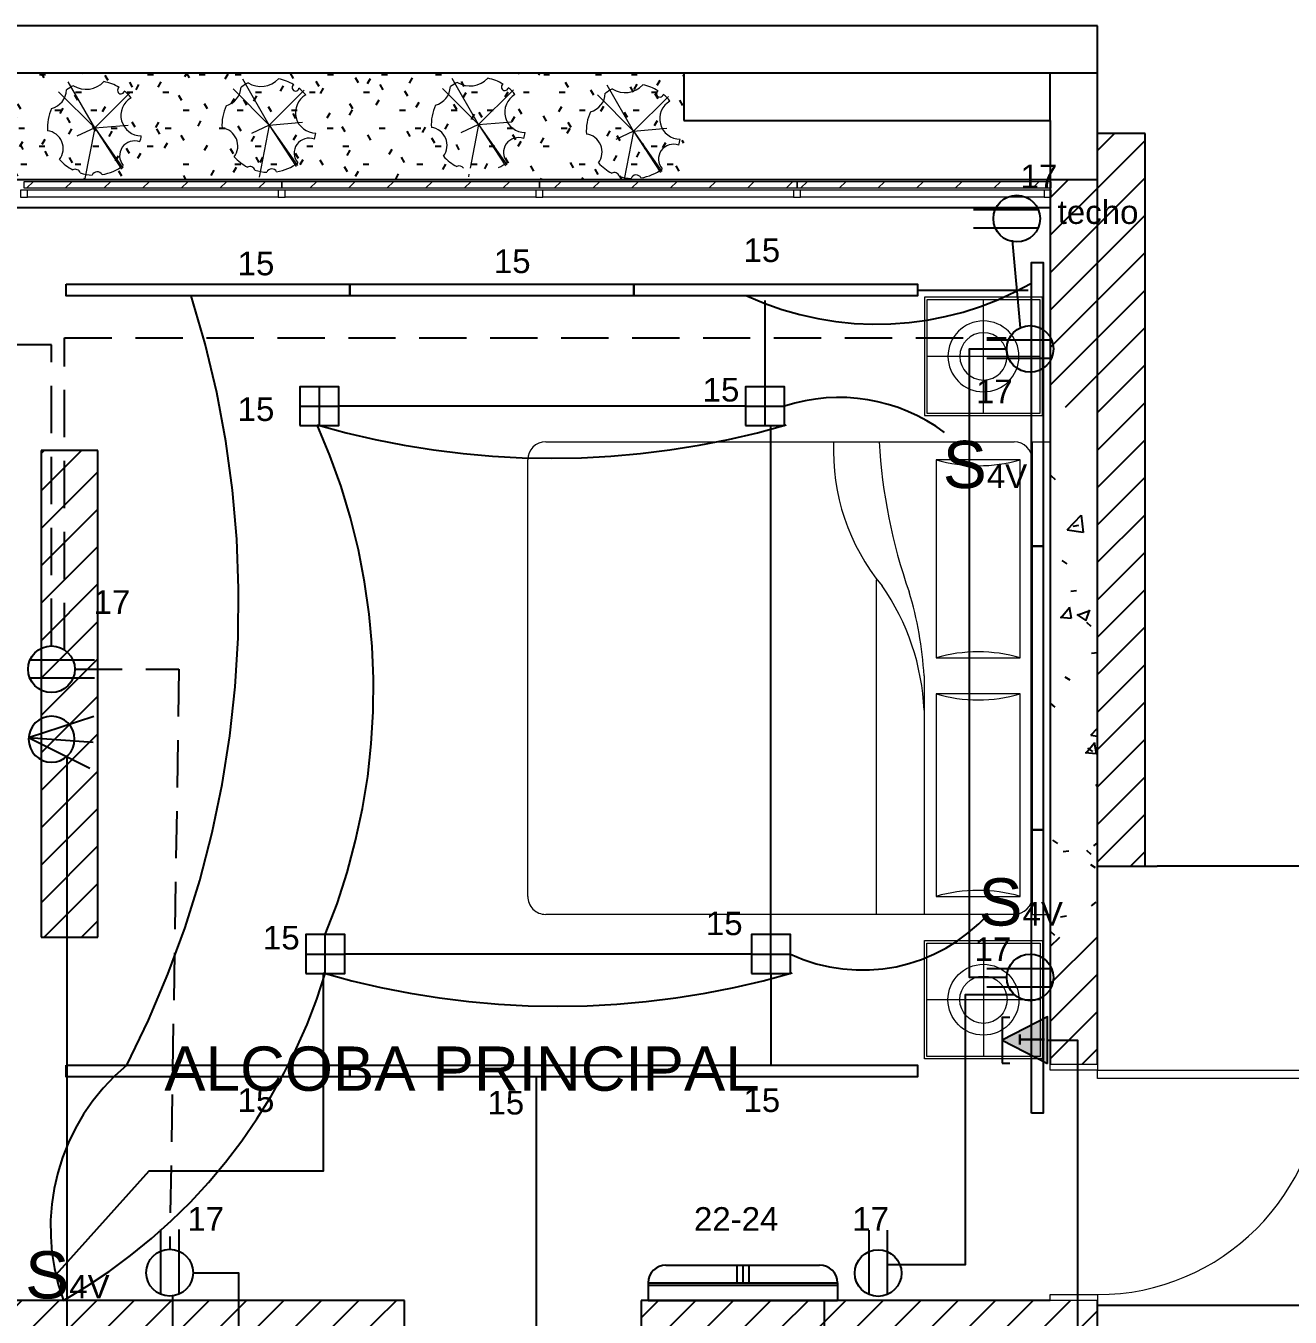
# Model space of a CAD drawing. Header units: inches. Extents: x 131 to 82119, y 71 to 16923.
# Drawn here: x 324.47 to 329.81, y 172.3 to 177.76 of the extents above; entities that cross this region are included whole.
import ezdxf
from ezdxf.enums import TextEntityAlignment as Align

# ---------------------------------------------------------------- set-up
doc = ezdxf.new("R2010")
doc.units = ezdxf.units.IN
doc.header["$MEASUREMENT"] = 0
doc.linetypes.add('HIDDEN', pattern=[9.525, 6.35, -3.175])
doc.linetypes.add('PISO', pattern=[0.3, 0.2, -0.1])
for name, color, linetype, lineweight in [('A-DOOR-____-MCUT', 31, 'Continuous', 18), ('A-DOOR-____-OTLN', 31, 'Continuous', 18), ('A-DOOR-FRAM-MCUT', 31, 'Continuous', 18), ('A-GLAZ-CURT-MCUT', 52, 'Continuous', 18), ('A-GLAZ-CURT-OTLN', 52, 'Continuous', 18), ('A-GLAZ-CWMG-MCUT', 51, 'Continuous', 18), ('A-GLAZ-CWMG-OTLN', 51, 'Continuous', 18), ('DUCTO-PARED O TECHO', 7, 'Continuous', 25), ('DUCTO-PISO', 7, 'PISO', 25), ('I-FURN-____-OTLN', 30, 'Continuous', 18), ('L-PLNT-____-OTLN', 71, 'Continuous', 18), ('RED-TELEFONO', 240, 'TELEFONO', 25), ('RED-TELEVISION', 84, 'TELEVISION', 25), ('RED-TELEVISIÓN', 84, 'TELEVISION', 25), ('RED-TELÉFONO', 240, 'TELEFONO', 25), ('SIMBOLOGIA', 150, 'Continuous', 25), ('SIMBOLOGÍA', 150, 'Continuous', 25)]:
    doc.layers.add(name, color=color, linetype=linetype, lineweight=lineweight)
for name, color, linetype in [('Arquitectonico', 253, 'Continuous'), ('INTERRUPTORES', 6, 'Continuous'), ('LAMPARAS', 20, 'Continuous'), ('Retorno', 5, 'HIDDEN')]:
    doc.layers.add(name, color=color, linetype=linetype)
doc.styles.add('Arial_2', font='arial.ttf', dxfattribs={"height": 0.089295})
doc.styles.add('ROMANS', font='romans.shx', dxfattribs={"width": 0.625})
doc.styles.get("Standard").update_dxf_attribs({"font": 'arial.ttf'})
doc.linetypes.add('TELEFONO', pattern='A,0.32,-0.12,["TEL",Standard,S=0.065,R=0,X=-0.065,Y=-0.0325],-0.14', length=0.58)
doc.linetypes.add('TELEVISION', pattern='A,0.32,-0.13,["TV",Standard,S=0.065,R=0,X=-0.065,Y=-0.0325],-0.13', length=0.58)
pattern_1 = [(45, (332.12192, 174.97212), (-0.079196, 0.079196), [])]

# ---------------------------------------------------------------- blocks, each defined once
blk = doc.blocks.new('System Panel - Glazed-1951075-ARQ-P2')
at = {"layer": 'A-GLAZ-CURT-OTLN'}
h = blk.add_hatch(dxfattribs=at)
h.set_pattern_fill('FP_15', color=8, style=0, pattern_type=2)
h.set_pattern_definition([(43.278, (7.056, -2.278), (-0.0767804, 0.08154), [])])
h.paths.add_polyline_path([(-0.5449, 0.0245), (0.5449, 0.0245), (0.5449, 0.0495), (-0.5449, 0.0495)], flags=0)
at = {"layer": 'A-GLAZ-CURT-MCUT'}
for p, q in [((0.5449, 0.0495), (-0.5449, 0.0495)), ((-0.5449, 0.0495), (-0.5449, 0.0245)), ((-0.5449, 0.0245), (0.5449, 0.0245)), ((0.5449, 0.0245), (0.5449, 0.0495))]:
    blk.add_line(p, q, dxfattribs=at)
blk = doc.blocks.new('System Panel - Glazed-V8-ARQ-P2')
at = {"layer": 'A-GLAZ-CURT-OTLN'}
h = blk.add_hatch(dxfattribs=at)
h.set_pattern_fill('FP_16', color=8, style=0, pattern_type=2)
h.set_pattern_definition([(43.278, (5.966, -2.278), (-0.0767804, 0.08154), [])])
h.paths.add_polyline_path([(-0.5449, 0.0245), (0.5449, 0.0245), (0.5449, 0.0495), (-0.5449, 0.0495)], flags=0)
at = {"layer": 'A-GLAZ-CURT-MCUT'}
for p, q in [((0.5449, 0.0495), (-0.5449, 0.0495)), ((-0.5449, 0.0495), (-0.5449, 0.0245)), ((-0.5449, 0.0245), (0.5449, 0.0245)), ((0.5449, 0.0245), (0.5449, 0.0495))]:
    blk.add_line(p, q, dxfattribs=at)
blk = doc.blocks.new('System Panel - Glazed-V9-ARQ-P2')
at = {"layer": 'A-GLAZ-CURT-OTLN'}
h = blk.add_hatch(dxfattribs=at)
h.set_pattern_fill('FP_17', color=8, style=0, pattern_type=2)
h.set_pattern_definition([(43.278, (4.876, -2.278), (-0.0767804, 0.08154), [])])
h.paths.add_polyline_path([(-0.5449, 0.0245), (0.5449, 0.0245), (0.5449, 0.0495), (-0.5449, 0.0495)], flags=0)
at = {"layer": 'A-GLAZ-CURT-MCUT'}
for p, q in [((0.5449, 0.0495), (-0.5449, 0.0495)), ((-0.5449, 0.0495), (-0.5449, 0.0245)), ((-0.5449, 0.0245), (0.5449, 0.0245)), ((0.5449, 0.0245), (0.5449, 0.0495))]:
    blk.add_line(p, q, dxfattribs=at)
blk = doc.blocks.new('System Panel - Glazed-V10-ARQ-P2')
at = {"layer": 'A-GLAZ-CURT-OTLN'}
h = blk.add_hatch(dxfattribs=at)
h.set_pattern_fill('FP_18', color=8, style=0, pattern_type=2)
h.set_pattern_definition([(43.278, (3.794, -2.278), (-0.0767804, 0.08154), [])])
h.paths.add_polyline_path([(-0.5374, 0.0245), (0.5374, 0.0245), (0.5374, 0.0495), (-0.5374, 0.0495)], flags=0)
at = {"layer": 'A-GLAZ-CURT-MCUT'}
for p, q in [((0.5374, 0.0495), (-0.5374, 0.0495)), ((-0.5374, 0.0495), (-0.5374, 0.0245)), ((-0.5374, 0.0245), (0.5374, 0.0245)), ((0.5374, 0.0245), (0.5374, 0.0495))]:
    blk.add_line(p, q, dxfattribs=at)
blk = doc.blocks.new('Puertas Revit Lisas - 1_00 x 2_70-1624332-ARQ-P2')
at = {"layer": 'A-DOOR-____-MCUT'}
for p, q in [((0.44, -0.096825), (0.475, -0.096825)), ((0.44, -1.046825), (0.44, -0.096825)), ((0.475, -0.096825), (0.475, -1.046825)), ((0.475, -1.046825), (0.44, -1.046825))]:
    blk.add_line(p, q, dxfattribs=at)
at = {"layer": 'A-DOOR-____-OTLN'}
blk.add_arc((0.475, -0.096825), 0.95, 180, 270, dxfattribs=at)
at = {"layer": 'A-DOOR-FRAM-MCUT'}
for p, q in [((-0.5, 0.103175), (-0.475, 0.103175)), ((-0.5, -0.096825), (-0.5, 0.103175)), ((-0.475, 0.103175), (-0.475, -0.096825)), ((0.475, 0.103175), (0.5, 0.103175)), ((0.475, -0.096825), (0.475, 0.103175)), ((0.5, 0.103175), (0.5, -0.096825)), ((-0.475, -0.096825), (-0.5, -0.096825)), ((0.5, -0.096825), (0.475, -0.096825))]:
    blk.add_line(p, q, dxfattribs=at)
blk = doc.blocks.new('M_RPC Plant - Tropical - Agave - 0_45 Meters-752007-ARQ-P2')
at = {"layer": 'L-PLNT-____-OTLN'}
for q in [(-0.1121, 0.1907), (-0.1531, 0.1496), (0.1474, 0.1437), (0.1412, 0.0087), (-0.0755, -0.0388), (-0.0429, -0.2245), (0.1136, -0.1784), (0.1196, -0.1743)]:
    blk.add_line((0.0001, -0.0036), q, dxfattribs=at)
for centre, radius, start, end in [((0.0001, -0.0036), 0.2, 116.6696, 126.6487), ((-0.0359, 0.2628), 0.1029, 238.4657, 316.9123), ((0.0001, -0.0036), 0.2, 58.808, 78.7084), ((0.1112, 0.1551), 0.0145, 121.2967, 348.7033), ((-0.2035, 0.1601), 0.0842, 284.5761, 357.8078), ((0.1972, 0.0492), 0.0863, 119.9838, 270.0162), ((0.0001, -0.0036), 0.2, 39.648, 51.192), ((0.0001, -0.0036), 0.2, 155.7352, 183.4024), ((-0.21, -0.0919), 0.0771, 323.3668, 82.226), ((0.0001, -0.0036), 0.2, 342.7424, 350.352), ((0.1685, -0.1215), 0.0628, 68.9276, 221.0724), ((0.0001, -0.0036), 0.2, 222.1904, 242.6209), ((0.0001, -0.0036), 0.2, 279.0058, 307.2576), ((-0.0817, -0.2008), 0.0221, 17.3648, 117.5876), ((0.0001, -0.0036), 0.2, 252.3315, 266.9942), ((0.011, -0.212), 0.0231, 28.1518, 157.8482)]:
    blk.add_arc(centre, radius, start, end, dxfattribs=at)
blk = doc.blocks.new('M_RPC Plant - Tropical - Agave - 0_45 Meters-V15-ARQ-P2')
at = {"layer": 'L-PLNT-____-OTLN'}
for q in [(-0.1121, 0.1907), (-0.1531, 0.1496), (0.1474, 0.1437), (0.1412, 0.0087), (-0.0755, -0.0388), (-0.0393, -0.206), (0.1136, -0.1784), (0.1196, -0.1743)]:
    blk.add_line((0.0001, -0.0036), q, dxfattribs=at)
for centre, radius, start, end in [((0.0001, -0.0036), 0.2, 116.6696, 126.6487), ((-0.0359, 0.2628), 0.1029, 238.4657, 316.9123), ((0.0001, -0.0036), 0.2, 58.808, 78.7084), ((0.1112, 0.1551), 0.0145, 121.2967, 348.7033), ((-0.2035, 0.1601), 0.0842, 284.5761, 357.8078), ((0.1972, 0.0492), 0.0863, 119.9838, 270.0162), ((0.0001, -0.0036), 0.2, 39.648, 51.192), ((0.0001, -0.0036), 0.2, 155.7352, 183.4024), ((-0.21, -0.0919), 0.0771, 323.3668, 82.226), ((0.0001, -0.0036), 0.2, 342.7424, 350.352), ((0.1685, -0.1215), 0.0628, 68.9276, 221.0724), ((0.0001, -0.0036), 0.2, 222.1904, 242.6209), ((0.0001, -0.0036), 0.2, 279.0058, 307.2576), ((-0.0817, -0.2008), 0.0221, 17.3648, 117.5876), ((0.0001, -0.0036), 0.2, 252.3315, 266.9942), ((0.011, -0.212), 0.0231, 28.1518, 157.8482)]:
    blk.add_arc(centre, radius, start, end, dxfattribs=at)
blk = doc.blocks.new('M_RPC Plant - Tropical - Agave - 0_45 Meters-V16-ARQ-P2')
at = {"layer": 'L-PLNT-____-OTLN'}
for p, q in [((0.0001, -0.0036), (-0.1121, 0.1907)), ((0.0001, -0.0036), (-0.1531, 0.1496)), ((0.0001, -0.0036), (0.1474, 0.1437)), ((0.0001, -0.0036), (0.1412, 0.0087)), ((0.0001, -0.0036), (-0.0755, -0.0388)), ((0.0001, -0.0036), (-0.0358, -0.1883)), ((0.0001, -0.0036), (0.1136, -0.1784)), ((0.0001, -0.0036), (0.1196, -0.1743)), ((-0.0407, -0.2134), (-0.0429, -0.2245))]:
    blk.add_line(p, q, dxfattribs=at)
for centre, radius, start, end in [((0.0001, -0.0036), 0.2, 116.6696, 126.6487), ((-0.0359, 0.2628), 0.1029, 238.4657, 316.9123), ((0.0001, -0.0036), 0.2, 58.808, 78.7084), ((0.1112, 0.1551), 0.0145, 121.2967, 348.7033), ((-0.2035, 0.1601), 0.0842, 284.5761, 357.8078), ((0.1972, 0.0492), 0.0863, 119.9838, 270.0162), ((0.0001, -0.0036), 0.2, 39.648, 51.192), ((0.0001, -0.0036), 0.2, 155.7352, 183.4024), ((-0.21, -0.0919), 0.0771, 323.3668, 82.226), ((0.0001, -0.0036), 0.2, 342.7424, 350.352), ((0.1685, -0.1215), 0.0628, 68.9276, 221.0724), ((0.0001, -0.0036), 0.2, 222.1904, 242.6209), ((0.0001, -0.0036), 0.2, 294.7565, 307.2576), ((-0.0817, -0.2008), 0.0221, 33.4312, 117.5876)]:
    blk.add_arc(centre, radius, start, end, dxfattribs=at)
blk = doc.blocks.new('Rectangular Mullion - 30mm Square-1951077-ARQ-P2')
at = {"layer": 'A-GLAZ-CWMG-MCUT'}
for p, q in [((-0.03, 0.015), (0, 0.015)), ((-0.03, -0.015), (-0.03, 0.015)), ((0, 0.015), (0, -0.015)), ((0, -0.015), (-0.03, -0.015))]:
    blk.add_line(p, q, dxfattribs=at)
blk = doc.blocks.new('Rectangular Mullion - 30mm Square-1951071-ARQ-P2')
at = {"layer": 'A-GLAZ-CWMG-OTLN'}
h = blk.add_hatch(dxfattribs=at)
h.set_pattern_fill('FP_26', color=8, style=0, pattern_type=2)
h.set_pattern_definition([(316.722, (7.601, 2.278), (0.0767804, 0.08154), [])])
h.paths.add_polyline_path([(-0.015, 0.015), (0.015, 0.015), (0.015, -0.015), (-0.015, -0.015)], flags=0)
at = {"layer": 'A-GLAZ-CWMG-MCUT'}
for p, q in [((-0.015, 0.015), (0.015, 0.015)), ((-0.015, -0.015), (-0.015, 0.015)), ((0.015, 0.015), (0.015, -0.015)), ((0.015, -0.015), (-0.015, -0.015))]:
    blk.add_line(p, q, dxfattribs=at)
blk = doc.blocks.new('Rectangular Mullion - 30mm Square-V19-ARQ-P2')
at = {"layer": 'A-GLAZ-CWMG-MCUT'}
for p, q in [((-0.015, 0.015), (0.015, 0.015)), ((-0.015, -0.015), (-0.015, 0.015)), ((0.015, 0.015), (0.015, -0.015)), ((0.015, -0.015), (-0.015, -0.015))]:
    blk.add_line(p, q, dxfattribs=at)
blk = doc.blocks.new('Rectangular Mullion - 30mm Square-V20-ARQ-P2')
at = {"layer": 'A-GLAZ-CWMG-MCUT'}
for p, q in [((-0.015, 0.015), (0.015, 0.015)), ((-0.015, -0.015), (-0.015, 0.015)), ((0.015, 0.015), (0.015, -0.015)), ((0.015, -0.015), (-0.015, -0.015))]:
    blk.add_line(p, q, dxfattribs=at)
blk = doc.blocks.new('Rectangular Mullion - 30mm Square-V21-ARQ-P2')
at = {"layer": 'A-GLAZ-CWMG-OTLN'}
h = blk.add_hatch(dxfattribs=at)
h.set_pattern_fill('FP_27', color=8, style=0, pattern_type=2)
h.set_pattern_definition([(316.722, (4.332, 2.278), (0.0767804, 0.08154), [])])
h.paths.add_polyline_path([(-0.015, 0.015), (0.015, 0.015), (0.015, -0.015), (-0.015, -0.015)], flags=0)
at = {"layer": 'A-GLAZ-CWMG-MCUT'}
for p, q in [((-0.015, 0.015), (0.015, 0.015)), ((-0.015, -0.015), (-0.015, 0.015)), ((0.015, 0.015), (0.015, -0.015)), ((0.015, -0.015), (-0.015, -0.015))]:
    blk.add_line(p, q, dxfattribs=at)
blk = doc.blocks.new('Rectangular Mullion - 30mm Square-1951072-ARQ-P2')
at = {"layer": 'A-GLAZ-CWMG-OTLN'}
for p, q in [((-6.5921, 2.0961), (-7.6514, 2.0642)), ((-6.5912, 2.0661), (-7.6505, 2.0342))]:
    blk.add_line(p, q, dxfattribs=at)
blk = doc.blocks.new('Rectangular Mullion - 30mm Square-1951070-ARQ-P2')
at = {"layer": 'A-GLAZ-CWMG-OTLN'}
for p, q in [((-7.6814, 2.0633), (-8.7107, 2.0324)), ((-7.6805, 2.0333), (-8.7098, 2.0024))]:
    blk.add_line(p, q, dxfattribs=at)
blk = doc.blocks.new('2000x2209.8')
at = {"layer": 'I-FURN-____-OTLN'}
for p, q in [((-1000, 0), (1000, 0)), ((-1000, -76.2), (-1000, 0)), ((1000, -76.2), (1000, 0)), ((-1000, -76.2), (1000, -76.2)), ((-1000, -2133.6), (-1000, -152.4)), ((-85.6, -127), (-923.8, -127)), ((-923.8, -127), (-923.8, -482.6)), ((-85.6, -482.6), (-85.6, -127)), ((923.8, -127), (66.8, -127)), ((66.8, -127), (66.8, -482.6)), ((923.8, -482.6), (923.8, -127)), ((1000, -152.4), (1000, -2133.6)), ((-923.8, -482.6), (-85.6, -482.6)), ((66.8, -482.6), (923.8, -482.6)), ((-9.4, -533.4), (1000, -533.4)), ((-415.8, -736.6), (1000, -736.6)), ((923.8, -2209.8), (-923.8, -2209.8))]:
    blk.add_line(p, q, dxfattribs=at)
for centre, radius, start, end in [((-923.8, -152.4), 76.2, 90, 180), ((923.8, -152.4), 76.2, 0, 90), ((-1533.4, -304.8), 635, 343.7398, 16.2602), ((524, -304.8), 635, 163.7398, 196.2602), ((-542.8, -304.8), 635, 343.7398, 16.2602), ((1533.4, -304.8), 635, 163.7398, 196.2602), ((178.6, -1527.6), 995.1, 92.4281, 124.8719), ((78.3, -2052.2), 1521.3, 93.3065, 106.9429), ((-1137.6, 1615), 2343, 273.3665, 289.2534), ((-961.9, -19.1), 897.6, 267.5673, 309.5461), ((-923.8, -2133.6), 76.2, 180, 270), ((923.8, -2133.6), 76.2, 270, 0)]:
    blk.add_arc(centre, radius, start, end, dxfattribs=at)
blk = doc.blocks.new('MESA DE NOCHE')
at = {"layer": 'I-FURN-____-OTLN'}
for p, q in [((3304.8362, 1490.6446), (3305.3362, 1490.6446)), ((3304.8362, 1490.1446), (3304.8362, 1490.6446)), ((3304.8362, 1490.5684), (3304.8362, 1490.6446)), ((3304.8462, 1490.6346), (3305.3262, 1490.6346)), ((3304.8462, 1490.1546), (3304.8462, 1490.6346)), ((3305.0862, 1490.1546), (3305.0862, 1490.6346)), ((3305.3262, 1490.6346), (3305.3262, 1490.1546)), ((3305.3362, 1490.6446), (3305.3362, 1490.1446)), ((3305.3262, 1490.3946), (3304.8462, 1490.3946)), ((3305.3362, 1490.1446), (3304.8362, 1490.1446)), ((3305.3262, 1490.1546), (3304.8462, 1490.1546))]:
    blk.add_line(p, q, dxfattribs=at)
for radius in [0.15, 0.1]:
    blk.add_circle((3305.0862, 1490.3946), radius, dxfattribs=at)
blk = doc.blocks.new('TOMA')
at = {"layer": 'SIMBOLOGIA'}
for p, q in [((-0.0301, 0.2165), (-0.0301, 0.0062)), ((0.0294, 0.2165), (0.0294, 0.1463)), ((0.0294, 0.1463), (0.0294, 0.0059))]:
    blk.add_line(p, q, dxfattribs=at)
blk.add_circle((0, 0.0761), 0.0761, dxfattribs=at)
blk = doc.blocks.new('TV')
at = {"layer": 'RED-TELEVISION', "linetype": 'Continuous'}
for q in [(-0.2063, 0.0852), (-0.2103, 0), (-0.2063, -0.0852)]:
    blk.add_line((0, 0), q, dxfattribs=at)
blk.add_circle((-0.075, 0), 0.075, dxfattribs=at)
blk = doc.blocks.new('TEL')
at = {"layer": 'RED-TELEFONO', "linetype": 'Continuous'}
h = blk.add_hatch(color=256, dxfattribs=at)
h.dxf.hatch_style = 1
h.paths.add_polyline_path([(-0.1477, -0.0756), (0, 0), (-0.1477, 0.0756)])
for p, q in [((0, 0.075), (-0.0251, 0.075)), ((0, 0.075), (0, 0)), ((0, 0), (0, -0.075)), ((0, -0.075), (-0.0251, -0.075))]:
    blk.add_line(p, q, dxfattribs=at)
blk.add_lwpolyline([(-0.1477, -0.0756), (-0.1477, 0.0756), (0, 0)], close=True, dxfattribs=at)
at = {"layer": 'RED-TELEFONO', "color": 2, "linetype": 'TELEFONO', "style": 'ROMANS', "width": 0.7}
blk.add_text('T', height=0.08, rotation=270, dxfattribs=at).set_placement((-0.1384, 0.0022), align=Align.CENTER)
blk = doc.blocks.new('MINISPLIT')
at = {"layer": 'SIMBOLOGÍA'}
for p, q in [((-0.325, 0.15), (0.325, 0.15)), ((-0.025, 0.15), (-0.025, 0.075)), ((0, 0.15), (0, 0.075)), ((0.025, 0.15), (0.025, 0.075)), ((-0.4, 0.075), (-0.4, 0)), ((-0.4, 0.075), (0.4, 0.075)), ((-0.4, 0.065), (0.4, 0.065)), ((0.4, 0.075), (0.4, 0)), ((-0.4, 0), (0.4, 0))]:
    blk.add_line(p, q, dxfattribs=at)
for centre, start, end in [((-0.325, 0.075), 90, 180), ((0.325, 0.075), 0, 90)]:
    blk.add_arc(centre, 0.075, start, end, dxfattribs=at)

msp = doc.modelspace()

# ---------------------------------------------------------------- hatches: boundary and pattern name
at = {"layer": 'Arquitectonico'}
h = msp.add_hatch(dxfattribs=at)
h.set_pattern_fill('FP_23', color=256, angle=360, style=0, pattern_type=2)
h.set_pattern_definition([(360, (332.121925, 174.972116), (0.305, 0.076), [0.025, -0.203, 0.025, -0.203, -1.219]), (360, (332.121925, 174.972116), (0.305, 0.076), [-0.457, 0.025, -0.432, 0.025, -0.203, -0.533]), (360, (332.121925, 174.972116), (0.305, 0.076), [-1.143, 0.025, -0.127, 0.025, -0.356]), (120, (332.235925, 175.010116), (-0.2183179, 0.22613775), [0.025, -0.203, 0.025, -0.203, -1.219]), (120, (332.235925, 175.010116), (-0.2183179, 0.22613775), [-0.457, 0.025, -0.432, 0.025, -0.203, -0.533]), (120, (332.235925, 175.010116), (-0.2183179, 0.22613775), [-1.143, 0.025, -0.127, 0.025, -0.356]), (240, (332.273925, 175.162116), (-0.0866821, -0.30213775), [0.025, -0.203, 0.025, -0.203, -1.219]), (240, (332.273925, 175.162116), (-0.0866821, -0.30213775), [-0.457, 0.025, -0.432, 0.025, -0.203, -0.533]), (240, (332.273925, 175.162116), (-0.0866821, -0.30213775), [-1.143, 0.025, -0.127, 0.025, -0.356])])
h.paths.add_polyline_path([(323.3817, 177.1116), (327.2482, 177.1115), (327.2482, 177.5616), (323.3817, 177.5616), (323.3817, 177.0704)])
h = msp.add_hatch(dxfattribs=at)
h.set_pattern_fill('FP_1', color=256, angle=360, style=0, pattern_type=2)
h.set_pattern_definition(pattern_1)
h.paths.add_polyline_path([(329.1998, 174.2059), (329.1998, 177.3059), (328.9982, 177.3059), (328.9982, 174.2059)])
h = msp.add_hatch(dxfattribs=at)
h.set_pattern_fill('FP_1', color=256, angle=360, style=0, pattern_type=2)
h.set_pattern_definition(pattern_1)
h.paths.add_polyline_path([(328.9982, 176.1475), (328.9982, 177.1116), (328.7982, 177.1116), (328.7982, 176.1475)])
h = msp.add_hatch(dxfattribs=at)
h.set_pattern_fill('FP_2', color=256, angle=360, style=0, pattern_type=2)
h.set_pattern_definition([(50, (332.12192, 174.9721), (0.54643, -0.04731), [0.057, -0.629]), (355, (332.1219, 174.9721), (-0.10543, 0.57337), [0.046, -0.503]), (100.451, (332.1679, 174.9681), (0.440955, 0.52571), [0.049, -0.534]), (46.184, (332.1219, 175.1241), (0.81312, -0.12606), [0.086, -0.943]), (96.636, (332.1899, 175.1141), (0.712, 0.74225), [0.073, -0.801]), (351.184, (332.1219, 175.1241), (0.71223, 0.74262), [0.069, -0.754]), (21, (332.19792, 175.0861), (0.454985, -0.30629), [0.057, -0.629]), (326, (332.1979, 175.0861), (0.185766, 0.55259), [0.046, -0.503]), (71.451, (332.2359, 175.0611), (0.640536, 0.246016), [0.049, -0.534]), (37.5, (332.12192, 174.97212), (0.009206, 0.254117), [0.025, -0.472, 0.025, -0.485, -0.505]), (37.5, (332.12192, 174.97212), (0.009206, 0.254117), [-1.007, 0.025, -0.48]), (7.5, (332.12192, 174.97212), (0.20046, 0.300738), [0.025, -0.266, 0.025, -0.46, -0.192]), (7.5, (332.12192, 174.97212), (0.20046, 0.300738), [-0.776, 0.025, -0.167]), (327.5, (331.95192, 174.97212), (0.406483, -0.017078), [0.025, -0.165, 0.025, -0.569, -0.789]), (327.5, (331.95192, 174.97212), (0.406483, -0.017078), [-0.785, 0.025, -0.764]), (317.5, (331.87592, 174.9721), (0.444, 0.076008), [0.025, -0.223, 0.025, -0.37, -0.56]), (317.5, (331.87592, 174.9721), (0.444, 0.076008), [-0.642, 0.025, -0.535])])
h.paths.add_polyline_path([(328.9982, 173.9059), (328.9982, 176.1475), (328.7982, 176.1475), (328.7982, 173.9059)], flags=0)
h = msp.add_hatch(dxfattribs=at)
h.set_pattern_fill('FP_1', color=256, angle=360, style=0, pattern_type=2)
h.set_pattern_definition([(45, (332.42076, 174.97212), (-0.079196, 0.079196), [])])
h.paths.add_polyline_path([(324.7705, 173.9059), (324.7705, 175.9647), (324.5305, 175.9647), (324.5305, 173.9059)])
h = msp.add_hatch(dxfattribs=at)
h.set_pattern_fill('FP_1', color=256, angle=360, style=0, pattern_type=2)
h.set_pattern_definition(pattern_1)
h.paths.add_polyline_path([(328.7982, 172.2479), (328.9982, 172.2479), (328.9982, 172.3679), (328.7982, 172.3679)], flags=0)
h.paths.add_polyline_path([(328.9982, 173.3679), (328.9982, 173.9059), (328.7982, 173.9059), (328.7982, 173.3679)], flags=0)
h = msp.add_hatch(dxfattribs=at)
h.set_pattern_fill('FP_1', color=256, angle=360, style=0, pattern_type=2)
h.set_pattern_definition(pattern_1)
h.paths.add_polyline_path([(325.9482, 172.2479), (325.9482, 172.3679), (324.1517, 172.3679), (324.1517, 172.2479), (324.9517, 172.2479)], flags=0)
h.paths.add_polyline_path([(323.1517, 172.2479), (323.1517, 172.3679), (323.0317, 172.3679), (323.0317, 172.2479)], flags=0)
h = msp.add_hatch(dxfattribs=at)
h.set_pattern_fill('FP_1', color=256, angle=360, style=0, pattern_type=2)
h.set_pattern_definition(pattern_1)
h.paths.add_polyline_path([(325.9482, 171.6479), (326.0682, 171.6479), (326.0682, 172.3679), (325.9482, 172.3679), (325.9482, 172.2479)], flags=0)
h = msp.add_hatch(dxfattribs=at)
h.set_pattern_fill('FP_1', color=256, angle=360, style=0, pattern_type=2)
h.set_pattern_definition(pattern_1)
h.paths.add_polyline_path([(328.3116, 172.2479), (328.7982, 172.2479), (328.7982, 172.3679), (327.0682, 172.3679), (327.0682, 172.2479), (327.1882, 172.2479)], flags=0)

# ---------------------------------------------------------------- linework, layer by layer
for p, q in [((328.9982, 177.7616), (323.0317, 177.7616)), ((328.9982, 177.5616), (328.9982, 177.7616)), ((328.9982, 177.6711), (328.9982, 177.7616)), ((328.7982, 177.5616), (323.0317, 177.5616)), ((328.7982, 177.5616), (327.2482, 177.5616)), ((327.2482, 177.5616), (327.2482, 177.3616)), ((328.9982, 177.5616), (328.7982, 177.5616)), ((328.7982, 177.3616), (328.7982, 177.5616)), ((328.9982, 173.9059), (328.9982, 177.5616)), ((327.2482, 177.3616), (328.7982, 177.3616)), ((328.7982, 177.3616), (328.7982, 173.9059)), ((329.1998, 177.3059), (328.9982, 177.3059)), ((329.1998, 174.2059), (329.1998, 177.3059)), ((329.1998, 174.2059), (329.1998, 177.3059)), ((323.3817, 177.1116), (328.9982, 177.1116)), ((328.8006, 176.9916), (323.3817, 176.9916)), ((324.6505, 175.9647), (324.5305, 175.9647)), ((324.5305, 175.9647), (324.5305, 173.9059)), ((324.7705, 175.9647), (324.6505, 175.9647)), ((324.7705, 173.9059), (324.7705, 175.9647)), ((328.9982, 174.2059), (329.2498, 174.2059)), ((330.4482, 174.2059), (329.2498, 174.2059)), ((324.5305, 173.9059), (324.6505, 173.9059)), ((324.6505, 173.9059), (324.7705, 173.9059)), ((328.7982, 173.9059), (328.7982, 173.3679)), ((328.9982, 173.3679), (328.9982, 173.9059)), ((326.0682, 172.3679), (324.1517, 172.3679)), ((326.0682, 171.6479), (326.0682, 172.3679)), ((328.7982, 172.3679), (327.0682, 172.3679)), ((327.0682, 172.3679), (327.0682, 171.6479)), ((328.9982, 172.2479), (328.9982, 172.3679)), ((330.8847, 172.3469), (328.9982, 172.3469))]:
    msp.add_line(p, q, dxfattribs=at)
at = {"layer": 'DUCTO-PARED O TECHO'}
for points in [[(328.6719, 176.4842), (328.6389, 176.8549)], [(328.2367, 176.6437), (328.7049, 176.6437)], [(327.5921, 176.2347), (327.5921, 176.5999)], [(328.6143, 173.7349), (328.4568, 173.7349), (328.4568, 176.3943), (328.6143, 176.3943)], [(327.5097, 176.1523), (325.7902, 176.1523)], [(327.6169, 173.916), (327.6169, 176.0693)], [(327.5345, 173.8336), (325.815, 173.8336)], [(325.7232, 173.754), (325.7232, 172.9152), (324.9866, 172.9152), (324.593, 172.4767)], [(327.6169, 173.7513), (327.6169, 173.3641)], [(328.6466, 173.6618), (328.4384, 173.6618), (328.4384, 172.5182), (328.1085, 172.5182)], [(326.626, 171.7361), (326.626, 173.3141)], [(324.2201, 171.4369), (324.4117, 171.4369), (324.4117, 172.1581), (325.0885, 172.1581), (325.0885, 172.3879)], [(327.8418, 172.3679), (327.8418, 170.1875), (328.4771, 170.1875)]]:
    msp.add_lwpolyline(points, dxfattribs=at)
msp.add_lwpolyline([(325.1734, 172.4857), (325.3651, 172.4857), (325.3651, 169.6668), (326.1295, 169.6668), (326.1295, 169.0913), (326.5331, 169.0913, 1), (326.7044, 169.0913), (328.1846, 169.0913), (328.3725, 168.8661)], format="xyb", dxfattribs=at)
at = {"layer": 'DUCTO-PISO'}
for points in [[(324.63, 175.1207), (324.63, 176.4419), (328.6123, 176.4419)], [(324.5746, 175.1377), (324.5746, 176.412), (323.5829, 176.412)], [(324.6734, 175.0389), (325.1139, 175.0389), (325.0745, 172.5845)]]:
    msp.add_lwpolyline(points, dxfattribs=at)
at = {"layer": 'LAMPARAS'}
for p, q in [((325.7902, 176.2347), (325.6255, 176.2347)), ((325.6255, 176.2347), (325.6255, 176.07)), ((325.7079, 176.07), (325.7079, 176.2347)), ((327.6744, 176.2347), (327.5097, 176.2347)), ((327.5097, 176.2347), (327.5097, 176.07)), ((327.5921, 176.07), (327.5921, 176.2347)), ((325.6255, 176.1523), (325.7902, 176.1523)), ((327.5097, 176.1523), (327.6744, 176.1523)), ((325.6255, 176.07), (325.7902, 176.07)), ((327.5097, 176.07), (327.6744, 176.07)), ((325.815, 173.916), (325.6503, 173.916)), ((325.6503, 173.916), (325.6503, 173.7513)), ((325.7327, 173.7513), (325.7327, 173.916)), ((327.6992, 173.916), (327.5345, 173.916)), ((327.5345, 173.916), (327.5345, 173.7513)), ((327.6169, 173.7513), (327.6169, 173.916)), ((325.6503, 173.8336), (325.815, 173.8336)), ((327.5345, 173.8336), (327.6992, 173.8336)), ((325.6503, 173.7513), (325.815, 173.7513)), ((327.5345, 173.7513), (327.6992, 173.7513))]:
    msp.add_line(p, q, dxfattribs=at)
for points in [[(328.7189, 175.5602), (328.7189, 176.7602), (328.7689, 176.7602), (328.7689, 175.5602)], [(324.6367, 176.6687), (325.8367, 176.6687), (325.8367, 176.6187), (324.6367, 176.6187)], [(325.8367, 176.6687), (327.0367, 176.6687), (327.0367, 176.6187), (325.8367, 176.6187)], [(327.0367, 176.6687), (328.2367, 176.6687), (328.2367, 176.6187), (327.0367, 176.6187)], [(325.6255, 176.07), (325.7902, 176.07), (325.7902, 176.2347), (325.6255, 176.2347)], [(327.5097, 176.07), (327.6744, 176.07), (327.6744, 176.2347), (327.5097, 176.2347)], [(328.7189, 174.3602), (328.7189, 175.5602), (328.7689, 175.5602), (328.7689, 174.3602)], [(328.7189, 173.1602), (328.7189, 174.3602), (328.7689, 174.3602), (328.7689, 173.1602)], [(325.6503, 173.7513), (325.815, 173.7513), (325.815, 173.916), (325.6503, 173.916)], [(327.5345, 173.7513), (327.6992, 173.7513), (327.6992, 173.916), (327.5345, 173.916)], [(324.6367, 173.3641), (325.8367, 173.3641), (325.8367, 173.3141), (324.6367, 173.3141)], [(325.8367, 173.3641), (327.0367, 173.3641), (327.0367, 173.3141), (325.8367, 173.3141)], [(327.0367, 173.3641), (328.2367, 173.3641), (328.2367, 173.3141), (327.0367, 173.3141)]]:
    msp.add_lwpolyline(points, close=True, dxfattribs=at)
at = {"layer": 'RED-TELEVISIÓN'}
msp.add_lwpolyline([(324.6389, 174.6693), (324.6389, 169.9088), (328.5785, 169.9088)], dxfattribs=at)
at = {"layer": 'RED-TELÉFONO'}
msp.add_lwpolyline([(328.7862, 173.4695), (328.9142, 173.4695), (328.9142, 169.9847), (328.6223, 169.9847)], dxfattribs=at)
at = {"layer": 'Retorno'}
for centre, radius, start, end in [((328.0648, 177.816), 1.3172, 245.3664, 299.7743), ((321.0751, 175.3224), 4.291, 332.847, 17.584), ((327.9057, 175.4441), 0.745, 53.2586, 108.0827), ((326.6902, 179.4898), 3.5581, 253.8149, 286.1851), ((323.1946, 174.9543), 2.7422, 337.7502, 24.0686), ((328.0033, 174.4845), 0.7184, 244.9634, 317.9617), ((323.434, 174.4566), 2.4044, 299.6944, 342.9428), ((326.715, 177.1711), 3.5581, 253.8149, 286.1851), ((325.4667, 172.6756), 0.8961, 129.7946, 200.0827)]:
    msp.add_arc(centre, radius, start, end, dxfattribs=at)

# ---------------------------------------------------------------- block references
at = {"layer": 'Arquitectonico'}
for name, p in [('M_RPC Plant - Tropical - Agave - 0_45 Meters-752007-ARQ-P2', (325.4955, 177.345)), ('M_RPC Plant - Tropical - Agave - 0_45 Meters-V16-ARQ-P2', (326.3807, 177.3473)), ('M_RPC Plant - Tropical - Agave - 0_45 Meters-752007-ARQ-P2', (324.7572, 177.3332)), ('M_RPC Plant - Tropical - Agave - 0_45 Meters-V15-ARQ-P2', (327.0361, 177.3193)), ('System Panel - Glazed-1951075-ARQ-P2', (325.0032, 177.0516)), ('System Panel - Glazed-V8-ARQ-P2', (326.093, 177.0516)), ('System Panel - Glazed-V9-ARQ-P2', (327.1828, 177.0516)), ('System Panel - Glazed-V10-ARQ-P2', (328.2651, 177.0516))]:
    msp.add_blockref(name, p, dxfattribs=at)
for name, p, rotation in [('Rectangular Mullion - 30mm Square-1951072-ARQ-P2', (332.0592, 174.7733), 358.2775912640881), ('Rectangular Mullion - 30mm Square-1951072-ARQ-P2', (333.149, 174.7733), 358.2775912640881), ('Rectangular Mullion - 30mm Square-1951072-ARQ-P2', (334.2387, 174.7733), 358.2775912640881), ('Rectangular Mullion - 30mm Square-1951070-ARQ-P2', (336.3883, 174.7733), 358.2775912640881), ('MESA DE NOCHE', (1818.9105, -3131.4456), 89.99999999999999), ('Puertas Revit Lisas - 1_00 x 2_70-1624332-ARQ-P2', (328.9014, 172.8679), 89.9999999999999)]:
    msp.add_blockref(name, p, dxfattribs=dict(at, rotation=rotation))
at = {"layer": 'Arquitectonico', "extrusion": (0, 0, -1), "rotation": 180}
for name, p in [('Rectangular Mullion - 30mm Square-1951071-ARQ-P2', (-324.4583, 177.0516)), ('Rectangular Mullion - 30mm Square-V19-ARQ-P2', (-325.5481, 177.0516)), ('Rectangular Mullion - 30mm Square-V20-ARQ-P2', (-326.6379, 177.0516)), ('Rectangular Mullion - 30mm Square-V21-ARQ-P2', (-327.7277, 177.0516)), ('Rectangular Mullion - 30mm Square-1951077-ARQ-P2', (-328.8024, 177.0516))]:
    msp.add_blockref(name, p, dxfattribs=at)
at = {"layer": 'Arquitectonico', "xscale": -1, "rotation": 90}
msp.add_blockref('MESA DE NOCHE', (1818.9105, 3481.449), dxfattribs=at)
at = {"layer": 'Arquitectonico', "xscale": 0.001, "yscale": 0.001, "zscale": 0.001, "rotation": 270}
msp.add_blockref('2000x2209.8', (328.7982, 175.0017), dxfattribs=at)
at = {"layer": 'RED-TELEVISIÓN', "xscale": -1.298294613379909, "yscale": 1.29829461337991, "zscale": 1.29829461337991, "rotation": 355.7850604267919}
msp.add_blockref('TV', (324.478, 174.75), dxfattribs=at)
at = {"layer": 'RED-TELÉFONO', "xscale": -1.29829461337991, "yscale": 1.298294613379902, "zscale": 1.298294613379902}
msp.add_blockref('TEL', (328.5944, 173.4695), dxfattribs=at)
at = {"layer": 'SIMBOLOGIA', "xscale": 1.29829461337991, "yscale": 1.29829461337991, "zscale": 1.29829461337991}
for p, rotation in [((328.7553, 176.9457), 89.9999999999176), ((328.8119, 176.3943), 89.9999999999176), ((324.4758, 175.0389), 270), ((328.8119, 173.7349), 90)]:
    msp.add_blockref('TOMA', p, dxfattribs=dict(at, rotation=rotation))
for p in [(325.0745, 172.3869), (328.0704, 172.3851)]:
    msp.add_blockref('TOMA', p, dxfattribs=at)
at = {"layer": 'SIMBOLOGIA'}
msp.add_blockref('MINISPLIT', (327.4982, 172.3679), dxfattribs=at)

# ---------------------------------------------------------------- texts
for s, p in [('17', (328.7504, 177.0745)), ('techo', (329.0005, 176.9233)), ('15', (327.5786, 176.7621)), ('15', (325.4395, 176.706)), ('15', (326.5231, 176.7154)), ('15', (327.406, 176.1719)), ('17', (328.5622, 176.1648)), ('15', (325.4395, 176.0895)), ('17', (324.8301, 175.2734)), ('15', (327.4197, 173.9139)), ('15', (325.5466, 173.8532)), ('17', (328.5554, 173.8045)), ('15', (325.4395, 173.1657)), ('15', (326.496, 173.155)), ('15', (327.5786, 173.1657)), ('17', (325.2269, 172.6629)), ('22-24', (327.4701, 172.6629)), ('17', (328.0389, 172.6629))]:
    msp.add_text(s, height=0.1).set_placement(p, align=Align.CENTER)
at = {"layer": 'Arquitectonico', "insert": (325.0516, 173.4428), "char_height": 0.1875, "width": 3.042404, "attachment_point": 1, "style": 'Arial_2'}
msp.add_mtext('ALCOBA PRINCIPAL', dxfattribs=at)
at = {"layer": 'INTERRUPTORES', "char_height": 0.2, "attachment_point": 1}
for insert in [(328.3436, 176.0056), (328.4948, 174.1544), (324.4634, 172.5765)]:
    msp.add_mtext_dynamic_manual_height_columns('\\pt0.0082306;S{\\H0.5x;4V}', width=0.353086, gutter_width=12.5, heights=[0], dxfattribs=dict(at, insert=insert))

doc.saveas('drawing.dxf')
